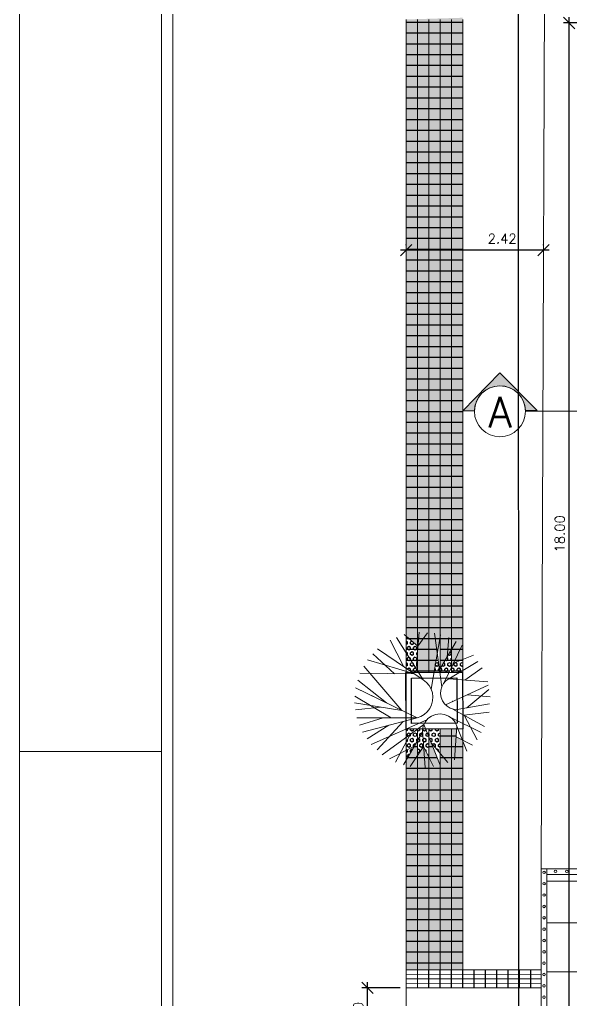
# Model space of a CAD drawing. Header units: millimetres. Extents: x 521 to 1055, y 261 to 520.
# Drawn here: x 520.78 to 530.49, y 487.5 to 504.78 of the extents above; entities that cross this region are included whole.
import ezdxf
from ezdxf.enums import TextEntityAlignment as Align

# ---------------------------------------------------------------- set-up
doc = ezdxf.new("R2010")
doc.units = ezdxf.units.MM
doc.linetypes.add('CONTINU', pattern=[0])
doc.linetypes.add('DASHDOTX2', pattern=[2, 1, -0.5, 0, -0.5])
doc.layers.add('0.1', color=8, linetype='Continuous', lineweight=13)
doc.styles.add('ROMANS', font='romans')
doc.dimstyles.new('Fares Eng - 50', dxfattribs={"dimscale": 2, "dimtxt": 0.085, "dimasz": 0.1, "dimexe": 0.05, "dimexo": 0.05, "dimgap": 0.04, "dimtad": 1, "dimzin": 4, "dimdsep": 46, "dimtxsty": 'ROMANS', "dimblk1": 'OBLIQUE', "dimblk2": 'OBLIQUE', "dimsah": 1, "dimcen": 0.05, "dimdle": 0.05, "dimclrd": 8, "dimclre": 8, "dimclrt": 8, "dimaunit": 1, "dimadec": 0, "dimazin": 0, "dimtfac": 1, "dimtix": 1, "dimtmove": 2, "dimatfit": 0, "dimldrblk": 'OPEN90', "dimfxl": 1, "dimtolj": 1, "dimtzin": 0, "dimarcsym": 0})
pattern_1 = [(90, (143.7004, 358.23872), (-0.0549926, 3e-18), [0.03175, -0.0635]), (210, (143.7004, 358.23872), (0.0274963, -0.0476249886), [0.03175, -0.0635]), (150, (143.7004, 358.27047), (-0.0274963, -0.0476249886), [0.03175, -0.0635])]
pattern_2 = [(0, (143.7004, 358.23872), (0, 0.1905), [])]

# ---------------------------------------------------------------- blocks, each defined once
blk = doc.blocks.new('_OBLIQUE')
at = {"color": 0, "linetype": 'ByBlock'}
blk.add_line((-0.5, -0.5), (0.5, 0.5), dxfattribs=at)
blk = doc.blocks.new('*D2580')
at = {"layer": '0.1', "color": 8, "linetype": 'CONTINU', "lineweight": -2, "transparency": 16777216}
for p, q in [((530.453, 486.617), (530.453, 504.817)), ((530.703, 504.717), (530.353, 504.717)), ((530.703, 486.717), (530.353, 486.717))]:
    blk.add_line(p, q, dxfattribs=at)
at = {"layer": 'DEFPOINTS', "color": 0, "linetype": 'CONTINU', "lineweight": -2, "transparency": 16777216}
for p in [(530.453, 504.717), (530.803, 504.717), (530.803, 486.717)]:
    blk.add_point(p, dxfattribs=at)
at = {"layer": '0.1', "color": 8, "linetype": 'CONTINU', "lineweight": -2, "transparency": 16777216, "xscale": 0.2, "yscale": 0.2, "zscale": 0.2}
for p, rotation in [((530.453, 504.717), 90), ((530.453, 486.717), 270)]:
    blk.add_blockref('_OBLIQUE', p, dxfattribs=dict(at, rotation=rotation))
at = {"layer": '0.1', "color": 8, "linetype": 'CONTINU', "transparency": 16777216, "insert": (530.288, 495.717), "char_height": 0.17, "attachment_point": 5, "rotation": 90, "style": 'ROMANS'}
blk.add_mtext('\\A1;18.00', dxfattribs=at)
blk = doc.blocks.new('_Open90')
at = {"color": 0, "linetype": 'ByBlock', "lineweight": -2}
for p, q in [((0, 0), (-1, 0)), ((-0.5, 0.5), (0, 0)), ((0, 0), (-0.5, -0.5))]:
    blk.add_line(p, q, dxfattribs=at)
blk = doc.blocks.new('Cor-4A')
h = blk.add_hatch(color=1)
edge = h.paths.add_edge_path()
edge.add_line((-0.00005, -0.00732), (-0.00757, 0))
edge.add_line((-0.00757, 0), (-0.00014, 0.00731))
edge.add_line((-0.00014, 0.00731), (-0.00014, 0.005))
edge.add_arc((0, 0), 0.005, 91.6216, 269.468)
edge.add_line((-0.00005, -0.005), (-0.00005, -0.00732))
at = {"linetype": 'DASHDOTX2'}
blk.add_line((0, 0.03735), (0, 0.005), dxfattribs=at)
at = {"color": 1}
blk.add_lwpolyline([(-0.00005, -0.00732), (-0.00757, 0), (-0.00014, 0.00731), (-0.00014, 0.005, 0.98138), (-0.00005, -0.005)], format="xyb", close=True, dxfattribs=at)
blk.add_circle((0, 0), 0.005, dxfattribs=at)
at = {"color": 3, "style": 'ROMANS'}
blk.add_attdef('O', text='', height=0.006, rotation=90, dxfattribs=at).set_placement((0.00019, 0), align=Align.MIDDLE)
blk = doc.blocks.new('ARV1')
for p, q in [((-0.1407, 1.4161), (0.0989, 1.7605)), ((0.4634, 0.4005), (0.2709, 1.7498)), ((-0.5054, 0.9113), (-0.8423, 1.5681)), ((0.1949, 0.3431), (0.4235, 1.7048)), ((0.4031, 0.8237), (0.8191, 1.5396)), ((0.5923, 1.1492), (0.6377, 1.6415)), ((0.5168, 0.4952), (0.9711, 1.4544)), ((-0.7238, 0.7245), (-1.2729, 1.2194)), ((0.755, 0.9984), (1.2545, 1.1977)), ((1.0437, 0.573), (1.4738, 0.8844)), ((0.5591, -0.0523), (1.6313, 0.447)), ((1.095, -0.1252), (1.6493, 0.337)), ((-0.8061, -0.388), (-1.7211, 0.152)), ((1.1112, 0.2048), (1.6793, 0.1529)), ((-1.0745, -0.1172), (-1.7031, -0.1904)), ((0.7476, -0.1574), (1.5471, -0.5954)), ((0.8557, -0.1699), (1.6686, -0.0184)), ((-1.0074, -0.3893), (-1.5974, -0.572)), ((0.0893, -0.4358), (-1.3067, -1.0613)), ((-0.506, -0.477), (-1.1567, -1.1971)), ((0.6958, -0.3704), (1.4637, -0.7442)), ((-0.8667, -0.5727), (-1.4069, -0.9182)), ((-0.3293, -0.8064), (-0.6899, -1.5051)), ((-0.0159, -0.7468), (-0.4854, -1.5654)), ((-0.0071, -0.8135), (0.0586, -1.6373)), ((0.83, -0.8592), (1.2412, -1.0601)), ((-0.2148, -1.0934), (-0.845, -1.418)), ((0.2097, -1.0193), (0.6221, -1.4999))]:
    blk.add_line(p, q)
for points in [[(-0.1872, 0.8633), (-0.1108, 1.7737), (-0.1407, 1.4161), (-0.4881, 1.7122)], [(-1.1556, 1.349), (-0.0013, 0.5719), (-0.6793, 1.6344)], [(-1.4123, 1.0654), (-0.2215, 0.7202), (-1.5994, 0.732)], [(1.365, 1.0398), (0.638, 0.6035), (1.6177, 0.5303)], [(-1.7315, -0.0163), (-0.5369, -0.1994), (-1.4972, 0.9138)], [(-1.67, -0.3938), (-0.1549, -0.3836), (-1.7076, 0.3652), (-0.9208, -0.0143), (-1.6507, 0.558)], [(-0.1549, -0.3836), (-0.0593, -0.3487), (0.0278, -0.2962), (0.1033, -0.2277), (0.1642, -0.1462), (0.2083, -0.0545), (0.2342, 0.044), (0.2404, 0.1456), (0.2272, 0.2464), (0.1949, 0.3431), (0.1448, 0.4315), (0.0786, 0.5088), (-0.0013, 0.5719)], [(0.8557, -0.1699), (0.7651, -0.1613), (0.679, -0.1335), (0.6007, -0.0877), (0.5344, -0.0259), (0.483, 0.0489), (0.4489, 0.1331), (0.434, 0.2225), (0.439, 0.3131), (0.4634, 0.4005), (0.5062, 0.4804), (0.5654, 0.5493), (0.638, 0.6035)], [(1.36, -0.9289), (1.0306, -0.3125), (1.6553, -0.2288)], [(-0.1549, -0.3836), (-0.1549, -0.3836), (-1.526, -0.748)], [(0.849, -0.5865), (0.8014, -0.4854), (0.7301, -0.3991), (0.6394, -0.3338), (0.5353, -0.2931), (0.4242, -0.2796), (0.3134, -0.2945), (0.2099, -0.3365), (0.12, -0.4031), (0.0498, -0.4901), (0.0033, -0.5918), (-0.016, -0.702), (-0.0071, -0.8135)], [(-1.0233, -1.3179), (0.0189, -0.5497), (0.436, -1.5757)], [(1.1033, -1.2124), (0.849, -0.5865), (0.79, -1.4316)], [(-0.3231, -1.6133), (0.0157, -1.1009), (0.262, -1.6039)]]:
    blk.add_lwpolyline(points)
blk = doc.blocks.new('*D3063')
at = {"layer": '0.1', "color": 8, "linetype": 'CONTINU', "lineweight": -2, "transparency": 16777216}
for p, q in [((527.581, 500.8), (527.581, 500.813)), ((530.003, 500.8), (530.003, 500.813)), ((530.103, 500.713), (527.481, 500.713))]:
    blk.add_line(p, q, dxfattribs=at)
at = {"layer": 'DEFPOINTS', "color": 0, "linetype": 'CONTINU', "lineweight": -2, "transparency": 16777216}
for p in [(527.581, 500.713), (527.581, 500.7), (530.003, 500.7)]:
    blk.add_point(p, dxfattribs=at)
at = {"layer": '0.1', "color": 8, "linetype": 'CONTINU', "lineweight": -2, "transparency": 16777216, "xscale": 0.2, "yscale": 0.2, "zscale": 0.2}
for p, rotation in [((527.581, 500.713), 179.9983203922966), ((530.003, 500.713), 359.9983203922966)]:
    blk.add_blockref('_OBLIQUE', p, dxfattribs=dict(at, rotation=rotation))
at = {"layer": '0.1', "color": 8, "linetype": 'CONTINU', "lineweight": -2, "transparency": 16777216, "insert": (529.274, 500.919), "char_height": 0.17, "attachment_point": 5, "rotation": 359.9983, "style": 'ROMANS'}
blk.add_mtext('\\A1;2.42', dxfattribs=at)
blk = doc.blocks.new('*D3074')
at = {"layer": '0.1', "color": 8, "linetype": 'CONTINU', "lineweight": -2, "transparency": 16777216}
for p, q in [((526.903, 486.617), (526.903, 487.817)), ((527.48, 487.717), (526.803, 487.717)), ((527.48, 486.717), (526.803, 486.717))]:
    blk.add_line(p, q, dxfattribs=at)
at = {"layer": 'DEFPOINTS', "color": 0, "linetype": 'CONTINU', "lineweight": -2, "transparency": 16777216}
for p in [(526.903, 487.717), (527.58, 487.717), (527.58, 486.717)]:
    blk.add_point(p, dxfattribs=at)
at = {"layer": '0.1', "color": 8, "linetype": 'CONTINU', "lineweight": -2, "transparency": 16777216, "xscale": 0.2, "yscale": 0.2, "zscale": 0.2}
for p, rotation in [((526.903, 487.717), 90), ((526.903, 486.717), 270)]:
    blk.add_blockref('_OBLIQUE', p, dxfattribs=dict(at, rotation=rotation))
at = {"layer": '0.1', "color": 8, "linetype": 'CONTINU', "lineweight": -2, "transparency": 16777216, "insert": (526.738, 487.217), "char_height": 0.17, "attachment_point": 5, "rotation": 90, "style": 'ROMANS'}
blk.add_mtext('\\A1;1.00', dxfattribs=at)
blk = doc.blocks.new('*D3082')
at = {"layer": '0.1', "color": 8, "linetype": 'CONTINU', "lineweight": -2, "transparency": 16777216}
for p, q in [((529.923, 506.104), (529.463, 506.104)), ((529.577, 453.826), (529.563, 506.204)), ((529.938, 453.926), (529.477, 453.926))]:
    blk.add_line(p, q, dxfattribs=at)
at = {"layer": 'DEFPOINTS', "color": 0, "linetype": 'CONTINU', "lineweight": -2, "transparency": 16777216}
for p in [(529.563, 506.104), (530.023, 506.104), (530.038, 453.926)]:
    blk.add_point(p, dxfattribs=at)
at = {"layer": '0.1', "color": 8, "linetype": 'CONTINU', "lineweight": -2, "transparency": 16777216, "xscale": 0.2, "yscale": 0.2, "zscale": 0.2}
for p, rotation in [((529.563, 506.104), 90.01598495567302), ((529.577, 453.926), 270.015984955673)]:
    blk.add_blockref('_OBLIQUE', p, dxfattribs=dict(at, rotation=rotation))
at = {"layer": '0.1', "color": 8, "linetype": 'CONTINU', "lineweight": -2, "transparency": 16777216, "insert": (529.735, 480.015), "char_height": 0.17, "attachment_point": 5, "rotation": 270.016, "style": 'ROMANS'}
blk.add_mtext('\\A1;52.18', dxfattribs=at)

msp = doc.modelspace()

# ---------------------------------------------------------------- hatches: boundary and pattern name
at = {"layer": '0.1', "linetype": 'CONTINU', "lineweight": -2}
h = msp.add_hatch(dxfattribs=at)
h.set_pattern_fill('HEX,_O', color=8, scale=0.01, angle=90, double=1)
h.set_pattern_definition(pattern_1)
h.paths.add_polyline_path([(528.58055, 497.88092), (528.57861, 497.88092), (528.58055, 497.88292), (528.58075, 504.77806, -0.00117788), (528.58073, 504.80961), (528.38072, 504.80359, 0.00093621), (528.38075, 504.77776), (528.38042, 493.36448), (528.41649, 493.43963), (528.58042, 493.50404)])
h.paths.add_polyline_path([(528.38075, 504.77776, -0.00093621), (528.38072, 504.80359), (528.18072, 504.79757, 0.00070801), (528.18075, 504.77747), (528.18042, 493.3373), (528.38042, 493.67738)])
h.paths.add_polyline_path([(528.18075, 504.77747, -0.00070801), (528.18072, 504.79757), (527.98072, 504.79155, 0.00049218), (527.98075, 504.77719), (527.98041, 493.27793), (528.0731, 493.27839), (528.18043, 493.89777)])
h.paths.add_polyline_path([(527.98075, 504.77719, -0.00049218), (527.98072, 504.79155), (527.78075, 504.78554), (527.78041, 493.31028), (527.80138, 493.27705), (527.98041, 493.27793)])
h.paths.add_polyline_path([(527.78075, 504.77691, -0.00028774), (527.78073, 504.78554), (527.58075, 504.77952), (527.58043, 493.9166), (527.78043, 493.74432)])
h = msp.add_hatch(dxfattribs=at)
h.set_pattern_fill('LINE,_O', color=8, scale=0.06, double=1)
h.set_pattern_definition(pattern_2)
h.paths.add_polyline_path([(527.78075, 504.77691, -0.00028774), (527.78073, 504.78554), (527.58075, 504.77952), (527.58043, 493.9166), (527.78043, 493.74432)])
h.paths.add_polyline_path([(527.98075, 504.77719, -0.00049218), (527.98072, 504.79155), (527.78075, 504.78554), (527.78041, 493.31028), (527.80138, 493.27705), (527.98041, 493.27793)])
h.paths.add_polyline_path([(528.18075, 504.77747, -0.00070801), (528.18072, 504.79757), (527.98072, 504.79155, 0.00049218), (527.98075, 504.77719), (527.98041, 493.27793), (528.0731, 493.27839), (528.18043, 493.89777)])
h.paths.add_polyline_path([(528.38075, 504.77776, -0.00093621), (528.38072, 504.80359), (528.18072, 504.79757, 0.00070801), (528.18075, 504.77747), (528.18042, 493.3373), (528.38042, 493.67738)])
h.paths.add_polyline_path([(528.58055, 497.88092), (528.57861, 497.88092), (528.58055, 497.88292), (528.58075, 504.77806, -0.00117788), (528.58073, 504.80961), (528.38072, 504.80359, 0.00093621), (528.38075, 504.77776), (528.38042, 493.36448), (528.41649, 493.43963), (528.58042, 493.50404)])
h = msp.add_hatch(dxfattribs=at)
h.set_pattern_fill('HEX,_O', color=8, scale=0.01, angle=90, double=1)
h.set_pattern_definition(pattern_1)
h.paths.add_polyline_path([(527.78043, 493.74432), (527.58043, 493.9166), (527.58042, 493.62735), (527.75635, 493.34843), (527.78042, 493.61829)])
h.paths.add_polyline_path([(527.58042, 493.62735), (527.58042, 493.35149), (527.69055, 493.2765), (527.78041, 493.27694), (527.78041, 493.31028)])
h.paths.add_polyline_path([(528.12988, 493.60607), (528.0731, 493.27839), (528.17481, 493.27889)])
h.paths.add_polyline_path([(528.38042, 493.36448), (528.38042, 493.67738), (528.18042, 493.3373), (528.18041, 493.27892), (528.33972, 493.2797)])
h.paths.add_polyline_path([(528.58042, 493.50404), (528.41649, 493.43963), (528.38042, 493.36448), (528.38041, 493.2799), (528.53042, 493.28064), (528.58041, 493.31029)])
h.paths.add_polyline_path([(528.18038, 492.2789), (527.98038, 492.27792), (527.98038, 492.14649), (528.0274, 492.02905), (528.18037, 491.84888)])
h.paths.add_polyline_path([(527.98038, 492.27792), (527.92786, 492.27766), (527.98038, 492.14649)])
h.paths.add_polyline_path([(527.92786, 492.27766), (527.875, 492.2774), (527.87044, 492.25216), (527.87626, 492.17407), (527.89126, 491.97261), (527.98037, 491.78819), (527.98038, 492.14649)])
h.paths.add_polyline_path([(527.87626, 492.17407), (527.87044, 492.25216), (527.875, 492.2774), (527.78337, 492.27695), (527.78038, 492.27477), (527.78037, 491.80715), (527.89124, 491.97293)])
h.paths.add_polyline_path([(527.78038, 492.27477), (527.65078, 492.18028), (527.58038, 492.04561), (527.58037, 491.90291), (527.72995, 491.97897), (527.78038, 492.06582)])
h.paths.add_polyline_path([(527.78038, 492.27477), (527.78038, 492.27693), (527.58038, 492.27594), (527.58038, 492.12896)])
h.paths.add_polyline_path([(527.72995, 491.97897), (527.58037, 491.90291), (527.58037, 491.7213)])
h = msp.add_hatch(dxfattribs=at)
h.set_pattern_fill('LINE,_O', color=8, scale=0.06, double=1)
h.set_pattern_definition(pattern_2)
h.paths.add_polyline_path([(527.78043, 493.74432), (527.58043, 493.9166), (527.58042, 493.62735), (527.75635, 493.34843), (527.78042, 493.61829)])
h.paths.add_polyline_path([(527.58042, 493.62735), (527.58042, 493.35149), (527.69055, 493.2765), (527.78041, 493.27694), (527.78041, 493.31028)])
h.paths.add_polyline_path([(528.12988, 493.60607), (528.0731, 493.27839), (528.17481, 493.27889)])
h.paths.add_polyline_path([(528.38042, 493.67738), (528.18042, 493.3373), (528.18041, 493.27892), (528.33972, 493.2797), (528.38042, 493.36448)])
h.paths.add_polyline_path([(528.58042, 493.50404), (528.41649, 493.43963), (528.38042, 493.36448), (528.38041, 493.2799), (528.53042, 493.28064), (528.58041, 493.31029)])
h = msp.add_hatch(dxfattribs=at)
h.set_pattern_fill('HEX,_O', color=8, scale=0.01, angle=90, double=1)
h.set_pattern_definition(pattern_1)
h.paths.add_polyline_path([(527.78038, 492.06582), (527.58037, 491.7213), (527.58026, 488.03699), (527.78026, 488.03699)])
h.paths.add_polyline_path([(527.98037, 491.78819), (527.89116, 491.97281), (527.78037, 491.80715), (527.78026, 488.03699), (527.98026, 488.03698)])
h.paths.add_polyline_path([(528.18037, 491.64705), (527.98038, 492.14649), (527.98026, 488.03698), (528.18026, 488.03697)])
h.paths.add_polyline_path([(528.38038, 492.27989), (528.18038, 492.2789), (528.18026, 488.03697), (528.38026, 488.03697)])
h.paths.add_polyline_path([(528.58038, 492.0699), (528.57512, 492.08303), (528.46203, 492.13902), (528.47264, 492.28035), (528.38038, 492.27989), (528.38026, 488.03697), (528.58026, 488.03696)])
h = msp.add_hatch(dxfattribs=at)
h.set_pattern_fill('LINE,_O', color=8, scale=0.06, double=1)
h.set_pattern_definition(pattern_2)
h.paths.add_polyline_path([(527.78038, 492.06582), (527.58037, 491.7213), (527.58026, 488.03699), (527.78026, 488.03699)])
h.paths.add_polyline_path([(527.98037, 491.78819), (527.89116, 491.97281), (527.78037, 491.80715), (527.78026, 488.03699), (527.98026, 488.03698)])
h.paths.add_polyline_path([(528.18037, 491.64705), (527.98038, 492.14649), (527.98026, 488.03698), (528.18026, 488.03697)])
h.paths.add_polyline_path([(528.38038, 492.27989), (528.18038, 492.2789), (528.18026, 488.03697), (528.38026, 488.03697)])
h.paths.add_polyline_path([(528.58038, 492.0699), (528.57512, 492.08303), (528.46203, 492.13902), (528.47264, 492.28035), (528.38038, 492.27989), (528.38026, 488.03697), (528.58026, 488.03696)])

# ---------------------------------------------------------------- linework, layer by layer
at = {"layer": '0.1', "color": 8}
for p, q in [((530.02331, 506.1039), (529.9626, 489.81618)), ((527.58075, 504.77663), (527.57938, 458.12207)), ((527.78075, 504.77662), (527.78041, 493.27694)), ((527.98075, 504.77662), (527.98041, 493.27694)), ((528.18075, 504.77661), (528.18041, 493.27693)), ((528.38075, 504.77661), (528.38041, 493.27693)), ((528.58075, 504.7766), (528.58041, 493.27692)), ((527.78038, 492.27693), (527.78025, 487.71699)), ((527.98038, 492.27693), (527.98025, 487.71698)), ((528.18038, 492.27692), (528.18025, 487.71697)), ((528.38038, 492.27691), (528.38025, 487.71697)), ((528.58038, 492.27691), (528.58025, 487.71696)), ((520.77502, 491.88495), (523.27502, 491.88495)), ((529.9626, 489.81618), (529.96208, 489.67899)), ((530.0626, 489.81622), (530.06208, 489.67862)), ((529.96208, 489.67899), (529.96111, 486.71689)), ((530.06208, 489.67896), (530.06111, 486.71686)), ((529.96114, 487.71692), (527.58025, 487.71699))]:
    msp.add_line(p, q, dxfattribs=at)
at = {"layer": '0.1', "color": 8, "linetype": 'CONTINU'}
for p, q in [((531.77327, 489.81692), (529.9626, 489.81618)), ((531.77327, 489.71692), (530.06222, 489.71622)), ((531.67327, 489.6), (530.06206, 489.60053)), ((531.57327, 488.86367), (530.06182, 488.86416)), ((531.67327, 488), (530.06153, 488.00053))]:
    msp.add_line(p, q, dxfattribs=at)
at = {"layer": '0.1', "color": 8, "linetype": 'CONTINU', "lineweight": -2}
for p, q in [((527.98025, 487.71698), (527.98026, 488.03698)), ((528.18025, 487.71697), (528.18026, 488.03697)), ((528.38025, 487.71697), (528.38026, 488.03697)), ((528.58025, 487.71696), (528.58026, 488.03696)), ((528.78025, 487.71696), (528.78026, 488.03696)), ((528.98025, 487.71695), (528.98026, 488.03695)), ((529.18025, 487.71694), (529.18026, 488.03694)), ((529.38025, 487.71694), (529.38026, 488.03694)), ((529.58025, 487.71693), (529.58026, 488.03693)), ((529.78025, 487.71693), (529.78026, 488.03693))]:
    msp.add_line(p, q, dxfattribs=at)
at = {"layer": '0.1', "color": 8}
for points in [[(646.97941, 519.88495), (520.77502, 519.88495), (520.77502, 435.88495), (646.97941, 435.88495)], [(523.27502, 436.88495), (523.27502, 518.88495), (645.97941, 518.88495), (645.97941, 436.88495)]]:
    msp.add_lwpolyline(points, close=True, dxfattribs=at)
msp.add_lwpolyline([(630.15941, 517.68495, 0.41421356), (629.15941, 518.68495), (524.47502, 518.68495, 0.41421356), (523.47502, 517.68495), (523.47502, 444.08495, 0.41421356), (524.47502, 443.08495), (629.15941, 443.08495, 0.41421356), (630.15941, 444.08495)], format="xyb", close=True, dxfattribs=at)
at = {"layer": '0.1', "color": 8, "linetype": 'CONTINU', "lineweight": -2}
for points in [[(528.57544, 493.28087), (528.58037, 492.28088), (527.58038, 492.27594), (527.57545, 493.27593), (528.57544, 493.28087)], [(528.47593, 493.18037), (528.47988, 492.38038), (527.67989, 492.37644), (527.67594, 493.17643), (528.47593, 493.18037)]]:
    msp.add_lwpolyline(points, dxfattribs=at)
at = {"layer": '0.1', "color": 8, "const_width": 0.015}
for points in [[(529.96399, 488.03692), (527.58026, 488.03699)], [(529.96399, 487.95692), (527.58026, 487.95699)], [(529.9642, 487.87692), (527.58025, 487.87699)], [(529.9644, 487.79692), (527.58025, 487.79699)], [(529.96461, 487.71692), (527.58025, 487.71699)]]:
    msp.add_lwpolyline(points, dxfattribs=at)
at = {"layer": '0.1', "color": 8}
for centre in [(530.01211, 489.75337), (530.21211, 489.7706), (530.41211, 489.7706), (530.01204, 489.55337), (530.01198, 489.35337), (530.01191, 489.15337), (530.01185, 488.95337), (530.01178, 488.75337), (530.01172, 488.55337), (530.01165, 488.35337), (530.01158, 488.15337), (530.01152, 487.95337), (530.01145, 487.75337), (530.01139, 487.55337)]:
    msp.add_circle(centre, 0.0225, dxfattribs=at)
at = {"layer": '0.1', "color": 8, "linetype": 'Continuous'}
msp.add_point((528.40027, 492.76624), dxfattribs=at)

# ---------------------------------------------------------------- block references
at = {"layer": '0.1', "color": 8}
ref = msp.add_blockref('Cor-4A', (529.23414, 497.87682), dxfattribs=dict(at, xscale=89.59999999999991, yscale=89.59999999999991, zscale=89.59999999999991, rotation=270))
ref.add_attrib('O', 'A', dxfattribs={"layer": '0', "color": 3, "height": 0.5376, "style": 'ROMANS', "text_generation_flag": 2}).set_placement((529.23414, 497.85943), align=Align.MIDDLE)
at = {"layer": '0.1', "color": 8, "linetype": 'Continuous', "xscale": 0.7, "yscale": 0.7, "zscale": 0.7, "rotation": 359.6992061989444}
msp.add_blockref('ARV1', (527.88422, 492.74349), dxfattribs=at)

# ---------------------------------------------------------------- dimensions: what is measured, and where the dimension line sits
at = {"layer": '0.1', "color": 8, "linetype": 'CONTINU', "lineweight": -2}
dim = msp.add_aligned_dim(p1=(530.03787, 453.92572), p2=(530.02331, 506.1039), distance=0.46064, dimstyle='Fares Eng - 50', dxfattribs=at)
dim.commit()
dim.dimension.update_dxf_attribs({"geometry": '*D3082', "text_midpoint": (529.73496, 480.01473)})
at = {"layer": '0.1', "color": 8, "linetype": 'CONTINU'}
dim = msp.add_linear_dim(base=(530.45346, 504.71692), p1=(530.8027, 486.71692), p2=(530.8027, 504.71692), angle=90, dimstyle='Fares Eng - 50', dxfattribs=at)
dim.commit()
dim.dimension.update_dxf_attribs({"geometry": '*D2580', "text_midpoint": (530.28846, 495.71692)})
at = {"layer": '0.1', "color": 8, "linetype": 'CONTINU', "lineweight": -2}
dim = msp.add_linear_dim(base=(527.58063, 500.71327), p1=(530.00317, 500.69959), p2=(527.58063, 500.69966), angle=179.99832, dimstyle='Fares Eng - 50', dxfattribs=at)
dim.commit()
dim.dimension.update_dxf_attribs({"geometry": '*D3063', "text_midpoint": (529.27431, 500.91866), "dimtype": 161})
dim = msp.add_linear_dim(base=(526.90253, 487.71699), p1=(527.58022, 486.71699), p2=(527.58025, 487.71699), angle=90, dimstyle='Fares Eng - 50', dxfattribs=at)
dim.commit()
dim.dimension.update_dxf_attribs({"geometry": '*D3074', "text_midpoint": (526.73753, 487.21699)})

doc.saveas('drawing.dxf')
